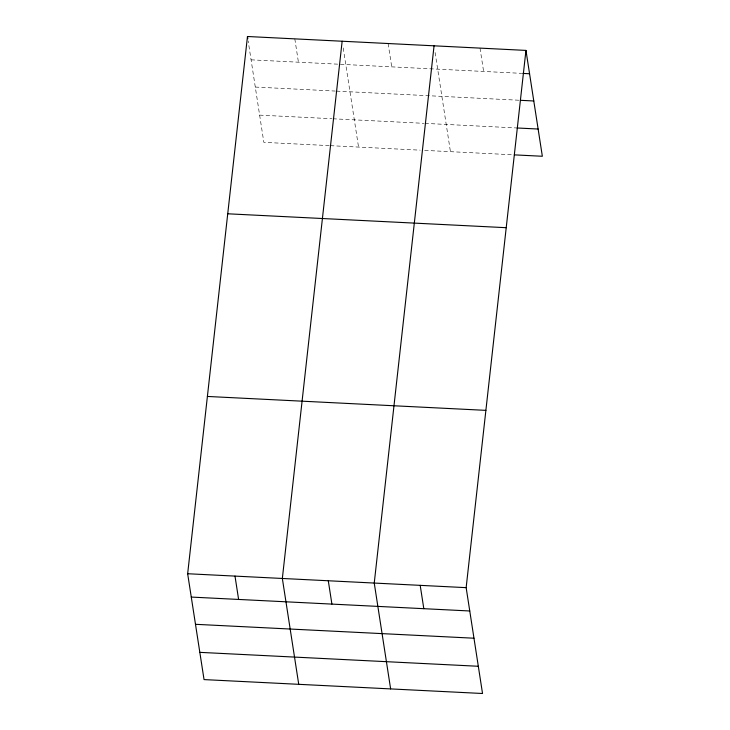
<?xml version="1.0" encoding="UTF-8"?>
<svg xmlns="http://www.w3.org/2000/svg" width="730" height="730" viewBox="0 0 730 730"><rect width="100%" height="100%" fill="white"/><g stroke="black" fill="none" stroke-linecap="round" stroke-linejoin="round"><path stroke-width="0.55" stroke-dasharray="3.65 2.74" d="M251.084 59.833L521.722 73.356M255.299 87.062L335.326 91.067M336.457 91.122L519.212 100.247M259.643 115.121L331.776 118.725M332.907 118.78L423.811 123.324M424.933 123.379L515.708 127.914M329.23 145.617L263.849 142.35L248.154 40.944M330.362 145.671L420.179 150.161M424.668 150.389L513.199 154.806M480.002 48.116L483.616 71.449M435.089 52.487L450.437 151.676M388.104 43.526L391.718 66.859M343.182 47.897L358.54 147.086M294.81 38.863L298.424 62.196"/><path stroke-width="1.09" d="M525.956 50.407L466.151 587.65L482.53 693.5L204.044 679.593L187.656 573.734L247.47 36.5L525.956 50.407L542.344 156.266L514.322 154.86M342.151 41.227L282.346 578.47L298.734 684.32M434.058 45.817L374.244 583.06L390.632 688.91M522.844 73.411L529.569 73.748M520.335 100.302L533.785 100.977M516.831 127.969L538.129 129.028M227.733 213.79L506.219 227.696M207.393 396.445L485.879 410.36M187.656 573.734L466.151 587.65M191.269 597.076L469.755 610.983M195.485 624.305L473.971 638.212M199.828 652.355L478.314 666.271M420.197 585.351L423.811 608.683M247.47 36.5L247.808 38.726M328.29 580.761L331.904 604.093M234.996 576.098L238.61 599.439"/></g></svg>
